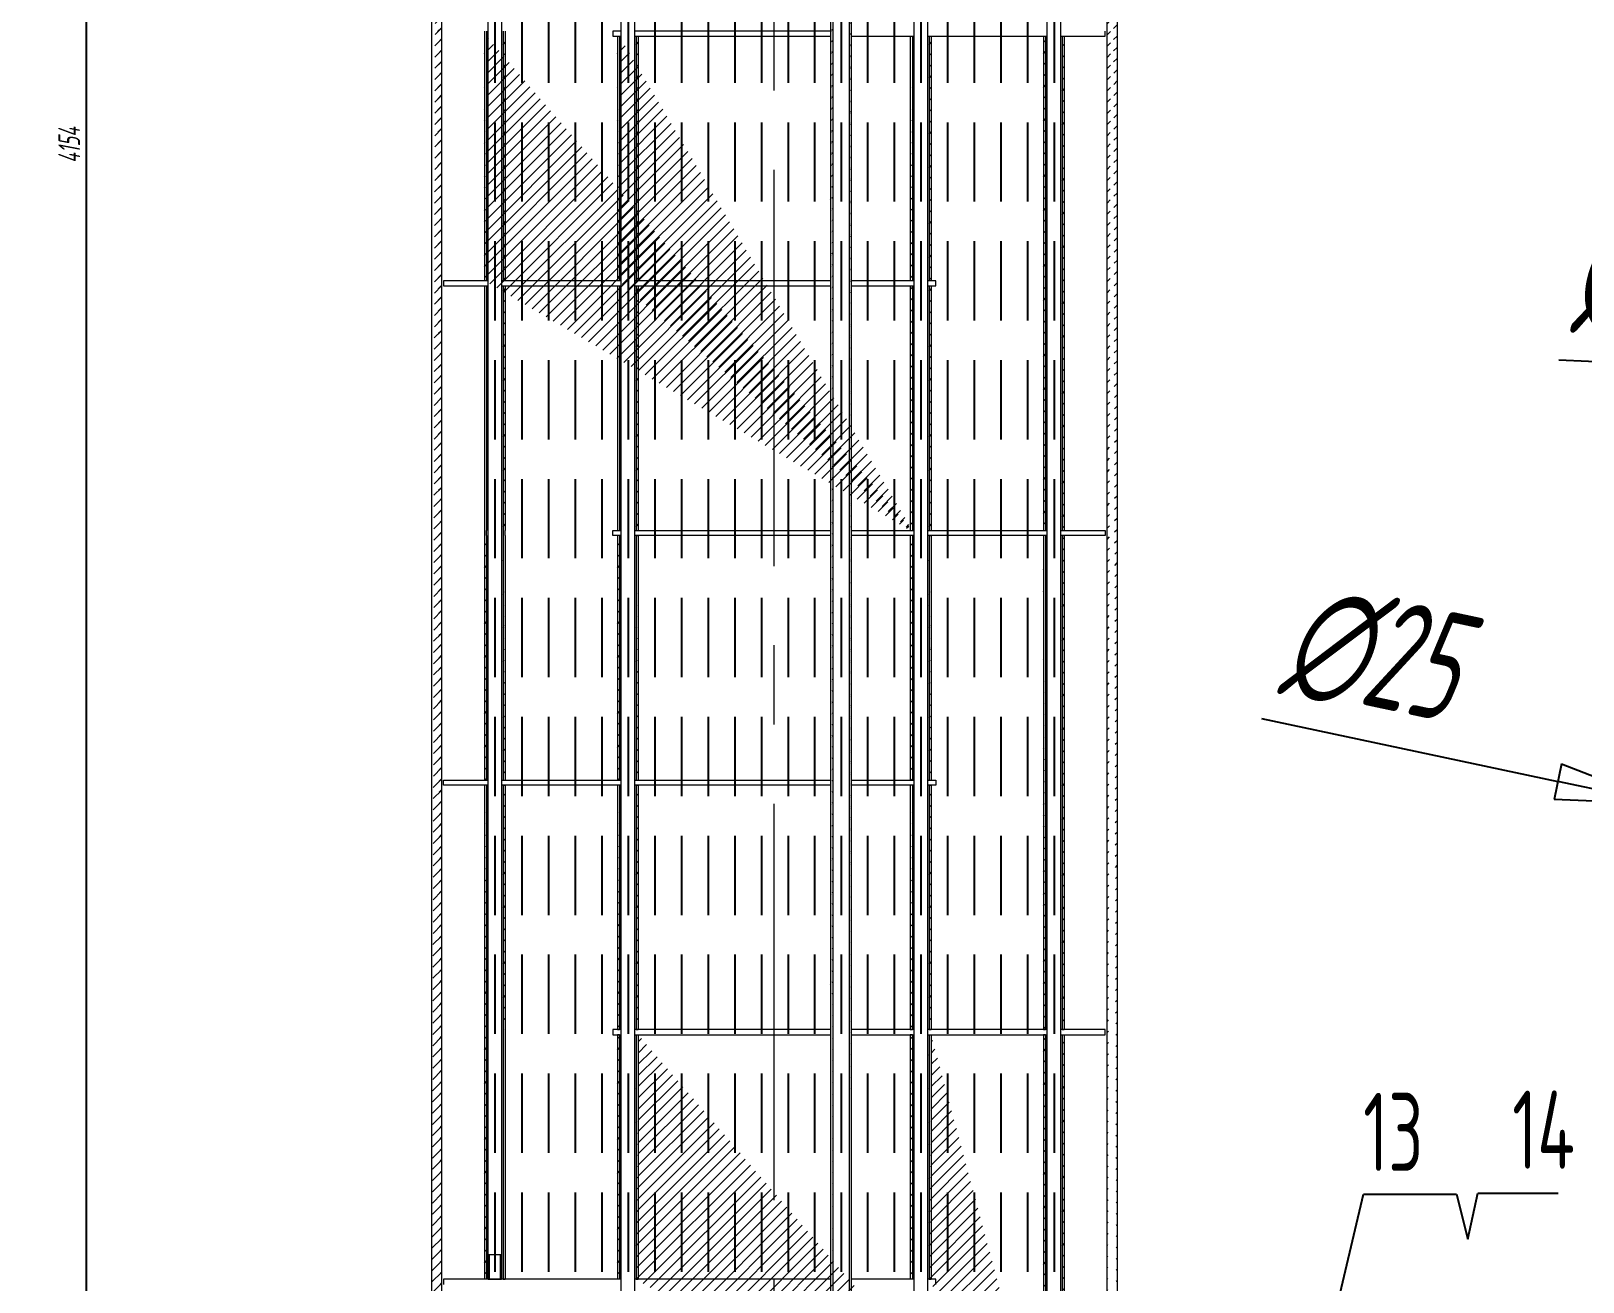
# Model space of a CAD drawing. Header units: millimetres. Extents: x 3797 to 16515, y 762 to 2553.
# Drawn here: x 3864.3 to 3988.7, y 2052.7 to 2153 of the extents above; entities that cross this region are included whole.
import ezdxf

# ---------------------------------------------------------------- set-up
doc = ezdxf.new("R2010")
doc.units = ezdxf.units.MM
doc.linetypes.add('CENTER', pattern=[50.8, 31.75, -6.35, 6.35, -6.35])
doc.linetypes.add('HIDDEN', pattern=[9.525, 6.35, -3.175])
doc.layers.add('3（中心线）', color=1, linetype='CENTER', lineweight=20)
doc.layers.add('细实线', color=7, linetype='Continuous', lineweight=18)
for name, color, linetype in [('DIM标注-YH', 4, 'Continuous'), ('runner实线2', 7, 'Continuous'), ('虚线', 6, 'HIDDEN')]:
    doc.layers.add(name, color=color, linetype=linetype)
doc.styles.add('HGCAD', font='gbenor.shx', dxfattribs={"width": 0.75, "bigfont": 'gbcbig.shx'})
doc.styles.add('runner-文字样式', font='gbeitc.shx', dxfattribs={"width": 0.707, "bigfont": 'gbcbig.shx'})
doc.dimstyles.new('runner标注', dxfattribs={"dimscale": 0.5, "dimtxt": 3.5, "dimasz": 3.5, "dimexe": 3, "dimexo": 0, "dimgap": 1, "dimtad": 1, "dimdec": 4, "dimlfac": 15, "dimzin": 9, "dimdsep": 46, "dimtxsty": 'runner-文字样式', "dimblk": 'CLOSED', "dimcen": 0, "dimclrd": 256, "dimclrt": 256, "dimadec": 4, "dimazin": 2, "dimtfac": 1, "dimtdec": 4, "dimtmove": 0, "dimatfit": 3, "dimldrblk": 'CLOSED', "dimfxl": 0, "dimarcsym": 0})
doc.dimstyles.new('runner标注1 20', dxfattribs={"dimscale": 2.5, "dimtxt": 3.5, "dimasz": 3.5, "dimexe": 3, "dimexo": 0, "dimgap": 1, "dimtad": 1, "dimdec": 4, "dimlfac": 0.75, "dimzin": 9, "dimdsep": 46, "dimtxsty": 'runner-文字样式', "dimblk": 'CLOSED', "dimcen": 0, "dimclrd": 256, "dimclrt": 256, "dimadec": 4, "dimazin": 2, "dimtfac": 1, "dimtdec": 4, "dimtmove": 0, "dimatfit": 3, "dimldrblk": 'CLOSED', "dimfxl": 0, "dimarcsym": 0})
pattern_1 = [(45, (82.5553, -5533.755), (-0.449012806, 0.449012806), [])]
pattern_2 = [(45, (71.88866, -5533.755), (-0.449012806, 0.449012806), [])]
pattern_3 = [(45, (48.422, -5533.755), (-0.449012806, 0.449012806), [])]
pattern_4 = [(45, (59.08866, -5533.755), (-0.449012806, 0.449012806), [])]
pattern_5 = [(45, (48.422, -5533.755), (-0.449012806, 0.449012806), [])]
pattern_6 = [(45, (48.422, -5533.755), (-0.449012806, 0.449012806), [])]

# ---------------------------------------------------------------- blocks, each defined once
blk = doc.blocks.new('_Closed')
at = {"color": 0, "linetype": 'ByBlock', "lineweight": -2}
for p, q in [((-1, 0.167), (0, 0)), ((-1, 0.167), (-1, -0.167)), ((0, 0), (-1, -0.167)), ((0, 0), (-1, 0))]:
    blk.add_line(p, q, dxfattribs=at)
blk = doc.blocks.new('*D6')
at = {"layer": 'Defpoints', "color": 0, "ltscale": 0.067, "transparency": 16777216}
for p in [(3861.45, 2448.15), (3923.88, 2448.15), (3896.35, 1970.35)]:
    blk.add_point(p, dxfattribs=at)
at = {"layer": 'DIM标注-YH', "color": 0, "lineweight": -2, "ltscale": 0.067, "transparency": 16777216}
for p, q in [((3923.88, 2448.15), (3859.95, 2448.15)), ((3896.35, 1970.35), (3859.95, 1970.35))]:
    blk.add_line(p, q, dxfattribs=at)
at = {"layer": 'DIM标注-YH', "lineweight": -2, "ltscale": 0.067, "transparency": 16777216}
blk.add_line((3861.45, 1972.1), (3861.45, 2446.4), dxfattribs=at)
at = {"layer": 'DIM标注-YH', "lineweight": -2, "ltscale": 0.067, "transparency": 16777216, "xscale": 1.75, "yscale": 1.75, "zscale": 1.75}
for p, rotation in [((3861.45, 2448.15), 90), ((3861.45, 1970.35), 270)]:
    blk.add_blockref('_Closed', p, dxfattribs=dict(at, rotation=rotation))
at = {"layer": 'DIM标注-YH', "ltscale": 0.067, "transparency": 16777216, "insert": (3860.07, 2211.66), "char_height": 1.75, "attachment_point": 5, "rotation": 90, "style": 'runner-文字样式'}
blk.add_mtext('7167', dxfattribs=at)
blk = doc.blocks.new('*D29')
at = {"layer": 'Defpoints', "color": 0, "ltscale": 0.067, "transparency": 16777216}
for p in [(3868.76, 2282.29), (3895.88, 2282.29), (3894.48, 2005.35)]:
    blk.add_point(p, dxfattribs=at)
at = {"layer": 'DIM标注-YH', "color": 0, "lineweight": -2, "ltscale": 0.067, "transparency": 16777216}
for p, q in [((3895.88, 2282.29), (3867.26, 2282.29)), ((3894.48, 2005.35), (3867.26, 2005.35))]:
    blk.add_line(p, q, dxfattribs=at)
at = {"layer": 'DIM标注-YH', "lineweight": -2, "ltscale": 0.067, "transparency": 16777216}
blk.add_line((3868.76, 2007.1), (3868.76, 2280.54), dxfattribs=at)
at = {"layer": 'DIM标注-YH', "lineweight": -2, "ltscale": 0.067, "transparency": 16777216, "xscale": 1.75, "yscale": 1.75, "zscale": 1.75}
for p, rotation in [((3868.76, 2282.29), 90), ((3868.76, 2005.35), 270)]:
    blk.add_blockref('_Closed', p, dxfattribs=dict(at, rotation=rotation))
at = {"layer": 'DIM标注-YH', "ltscale": 0.067, "transparency": 16777216, "insert": (3867.38, 2143.82), "char_height": 1.75, "attachment_point": 5, "rotation": 90, "style": 'runner-文字样式'}
blk.add_mtext('4154', dxfattribs=at)
blk = doc.blocks.new('*D57')
at = {"layer": 'Defpoints', "color": 0, "ltscale": 0.2, "transparency": 16777216}
for p in [(4019.54, 2125.1), (4046.18, 2123.87)]:
    blk.add_point(p, dxfattribs=at)
at = {"layer": 'DIM标注-YH', "lineweight": -2, "ltscale": 0.2, "transparency": 16777216}
for p, q in [((3986.76, 2126.62), (4010.8, 2125.51)), ((4046.18, 2123.87), (4019.54, 2125.1)), ((4054.92, 2123.47), (4063.66, 2123.06))]:
    blk.add_line(p, q, dxfattribs=at)
at = {"layer": 'DIM标注-YH', "lineweight": -2, "ltscale": 0.2, "transparency": 16777216, "xscale": 8.75, "yscale": 8.75, "zscale": 8.75}
for p, rotation in [((4019.54, 2125.1), 357.3495761951593), ((4046.18, 2123.87), 177.3495761951593)]:
    blk.add_blockref('_Closed', p, dxfattribs=dict(at, rotation=rotation))
at = {"layer": 'DIM标注-YH', "ltscale": 0.2, "transparency": 16777216, "insert": (3994.73, 2133.13), "char_height": 8.75, "attachment_point": 5, "rotation": 357.3496, "style": 'runner-文字样式'}
blk.add_mtext('∅20', dxfattribs=at)
blk = doc.blocks.new('*D58')
at = {"layer": 'Defpoints', "color": 0, "ltscale": 0.2, "transparency": 16777216}
for p in [(3995.23, 2091.01), (4027.83, 2084.07)]:
    blk.add_point(p, dxfattribs=at)
at = {"layer": 'DIM标注-YH', "lineweight": -2, "ltscale": 0.2, "transparency": 16777216}
for p, q in [((3962.93, 2097.88), (3986.67, 2092.83)), ((4027.83, 2084.07), (3995.23, 2091.01)), ((4036.39, 2082.24), (4044.95, 2080.42))]:
    blk.add_line(p, q, dxfattribs=at)
at = {"layer": 'DIM标注-YH', "lineweight": -2, "ltscale": 0.2, "transparency": 16777216, "xscale": 8.75, "yscale": 8.75, "zscale": 8.75}
for p, rotation in [((3995.23, 2091.01), 347.9844705378565), ((4027.83, 2084.07), 167.9844705378565)]:
    blk.add_blockref('_Closed', p, dxfattribs=dict(at, rotation=rotation))
at = {"layer": 'DIM标注-YH', "ltscale": 0.2, "transparency": 16777216, "insert": (3971.95, 2102.99), "char_height": 8.75, "attachment_point": 5, "rotation": 347.9845, "style": 'runner-文字样式'}
blk.add_mtext('∅25', dxfattribs=at)

msp = doc.modelspace()

# ---------------------------------------------------------------- hatches: boundary and pattern name
at = {"layer": '细实线'}
h = msp.add_hatch(dxfattribs=at)
h.set_pattern_fill('ANSI31', color=3, scale=0.2)
h.set_pattern_definition(pattern_1)
edge = h.paths.add_edge_path()
edge.add_line((3928.3945351, 2402.152565), (3928.3945351, 2005.352565))
edge.add_line((3928.5612018, 2402.152565), (3928.5612018, 2005.352565))
h = msp.add_hatch(dxfattribs=at)
h.set_pattern_fill('ANSI31', color=3, scale=0.2)
h.set_pattern_definition(pattern_1)
edge = h.paths.add_edge_path()
edge.add_line((3929.8945351, 2005.352565), (3929.8945351, 2402.152565))
edge.add_line((3930.0612018, 2005.352565), (3930.0612018, 2402.152565))
h = msp.add_hatch(dxfattribs=at)
h.set_pattern_fill('ANSI31', color=3, scale=0.2)
h.set_pattern_definition(pattern_1)
edge = h.paths.add_edge_path()
edge.add_line((3950.5478286, 2024.4552317), (3950.5478286, 2020.962565))
edge.add_line((3951.3478286, 2400.4310222), (3951.3478286, 2021.0958983))
edge.add_line((3950.5478286, 2024.4552317), (3950.5478286, 2400.4310222))
h = msp.add_hatch(dxfattribs=at)
h.set_pattern_fill('ANSI31', color=3, scale=0.2)
h.set_pattern_definition(pattern_1)
edge = h.paths.add_edge_path()
edge.add_line((3896.4144953, 2282.152565), (3896.4144953, 2028.4858983))
edge.add_line((3897.2144953, 2387.0092317), (3897.2144953, 2005.352565))
edge.add_line((3896.4144953, 2005.352565), (3896.4144953, 2028.4858983))
h = msp.add_hatch(dxfattribs=at)
h.set_pattern_fill('ANSI31', color=3, scale=0.2)
h.set_pattern_definition([(45, (-57719.78084, -114504.6682), (-0.449012806, 0.449012806), [])])
edge = h.paths.add_edge_path()
edge.add_line((3897.2173198, 2380.3168887), (3897.2173198, 2007.8858983))
edge.add_line((3896.4144953, 2380.316565), (3896.4144953, 2282.152565))
h = msp.add_hatch(dxfattribs=at)
h.set_pattern_fill('ANSI31', color=3, scale=0.2)
h.set_pattern_definition([(45, (37.7553, -5533.755), (-0.449012806, 0.449012806), [])])
edge = h.paths.add_edge_path()
edge.add_line((3900.6478286, 2152.5292317), (3900.6478286, 2132.952565))
edge.add_line((3934.781162, 2112.952565), (3934.9478286, 2112.952565))
edge.add_line((3900.8144953, 2152.5292317), (3900.8144953, 2132.952565))
h = msp.add_hatch(dxfattribs=at)
h.set_pattern_fill('ANSI31', color=3, scale=0.2)
h.set_pattern_definition([(45, (37.7553, -5533.6077), (-0.449012806, 0.449012806), [])])
edge = h.paths.add_edge_path()
edge.add_line((3902.1478286, 2152.6765555), (3902.1478286, 2113.0998888))
edge.add_line((3902.1478286, 2113.0998888), (3902.3144953, 2113.0998888))
edge.add_line((3902.3144953, 2152.6765555), (3902.3144953, 2113.0998888))
h = msp.add_hatch(dxfattribs=at)
h.set_pattern_fill('ANSI31', color=3, scale=0.2)
h.set_pattern_definition(pattern_3)
edge = h.paths.add_edge_path()
edge.add_line((3911.3144953, 2152.5292317), (3911.3144953, 2132.952565))
edge.add_line((3934.781162, 2112.952565), (3934.9478286, 2112.952565))
edge.add_line((3911.481162, 2152.5292317), (3911.481162, 2132.952565))
h = msp.add_hatch(dxfattribs=at)
h.set_pattern_fill('ANSI31', color=3, scale=0.2)
h.set_pattern_definition([(45, (48.422, -5533.6077), (-0.449012806, 0.449012806), [])])
edge = h.paths.add_edge_path()
edge.add_line((3912.8144953, 2152.6765555), (3912.8144953, 2113.0998888))
edge.add_line((3912.8144953, 2113.0998888), (3912.981162, 2113.0998888))
edge.add_line((3912.981162, 2152.6765555), (3912.981162, 2113.0998888))
h = msp.add_hatch(dxfattribs=at)
h.set_pattern_fill('ANSI31', color=3, scale=0.2)
h.set_pattern_definition(pattern_2)
edge = h.paths.add_edge_path()
edge.add_line((3934.781162, 2152.5292317), (3934.781162, 2132.952565))
edge.add_line((3934.781162, 2112.952565), (3934.9478286, 2112.952565))
edge.add_line((3934.9478286, 2152.5292317), (3934.9478286, 2132.952565))
h = msp.add_hatch(dxfattribs=at)
h.set_pattern_fill('ANSI31', color=3, scale=0.2)
h.set_pattern_definition([(45, (71.88866, -5533.6077), (-0.449012806, 0.449012806), [])])
edge = h.paths.add_edge_path()
edge.add_line((3936.281162, 2152.6765555), (3936.281162, 2113.0998888))
edge.add_line((3936.281162, 2113.0998888), (3936.4478286, 2113.0998888))
edge.add_line((3936.4478286, 2152.6765555), (3936.4478286, 2113.0998888))
h = msp.add_hatch(dxfattribs=at)
h.set_pattern_fill('ANSI31', color=3, scale=0.2)
h.set_pattern_definition(pattern_1)
edge = h.paths.add_edge_path()
edge.add_line((3945.4478286, 2152.5292317), (3945.4478286, 2112.952565))
edge.add_line((3945.4478286, 2112.952565), (3945.6144953, 2112.952565))
edge.add_line((3945.6144953, 2152.5292317), (3945.6144953, 2112.952565))
h = msp.add_hatch(dxfattribs=at)
h.set_pattern_fill('ANSI31', color=3, scale=0.2)
h.set_pattern_definition(pattern_1)
edge = h.paths.add_edge_path()
edge.add_line((3946.9478286, 2152.5292317), (3946.9478286, 2112.952565))
edge.add_line((3946.9478286, 2112.952565), (3947.1144953, 2112.952565))
edge.add_line((3947.1144953, 2152.5292317), (3947.1144953, 2112.952565))
h = msp.add_hatch(dxfattribs=at)
h.set_pattern_fill('ANSI31', color=3, scale=0.2)
h.set_pattern_definition(pattern_6)
edge = h.paths.add_edge_path()
edge.add_line((3900.6478286, 2112.5292317), (3900.6478286, 2092.952565))
edge.add_line((3900.6478286, 2092.952565), (3900.8144953, 2092.952565))
edge.add_line((3900.8144953, 2112.5292317), (3900.8144953, 2092.952565))
h = msp.add_hatch(dxfattribs=at)
h.set_pattern_fill('ANSI31', color=3, scale=0.2)
h.set_pattern_definition(pattern_6)
edge = h.paths.add_edge_path()
edge.add_line((3902.1478286, 2112.5292317), (3902.1478286, 2092.952565))
edge.add_line((3902.1478286, 2092.952565), (3902.3478286, 2092.952565))
edge.add_line((3902.3144953, 2112.5292317), (3902.3144953, 2092.952565))
h = msp.add_hatch(dxfattribs=at)
h.set_pattern_fill('ANSI31', color=3, scale=0.2)
h.set_pattern_definition(pattern_4)
edge = h.paths.add_edge_path()
edge.add_line((3911.3144953, 2112.5292317), (3911.3144953, 2092.952565))
edge.add_line((3911.3144953, 2092.952565), (3911.481162, 2092.952565))
edge.add_line((3911.481162, 2112.5292317), (3911.481162, 2092.952565))
h = msp.add_hatch(dxfattribs=at)
h.set_pattern_fill('ANSI31', color=3, scale=0.2)
h.set_pattern_definition(pattern_4)
edge = h.paths.add_edge_path()
edge.add_line((3912.8144953, 2112.5292317), (3912.8144953, 2092.952565))
edge.add_line((3912.8144953, 2092.952565), (3913.0144953, 2092.952565))
edge.add_line((3912.981162, 2112.5292317), (3912.981162, 2092.952565))
h = msp.add_hatch(dxfattribs=at)
h.set_pattern_fill('ANSI31', color=3, scale=0.2)
h.set_pattern_definition(pattern_1)
edge = h.paths.add_edge_path()
edge.add_line((3934.781162, 2112.5292317), (3934.781162, 2092.952565))
edge.add_line((3934.781162, 2092.952565), (3934.9478286, 2092.952565))
edge.add_line((3934.9478286, 2112.5292317), (3934.9478286, 2092.952565))
h = msp.add_hatch(dxfattribs=at)
h.set_pattern_fill('ANSI31', color=3, scale=0.2)
h.set_pattern_definition(pattern_1)
edge = h.paths.add_edge_path()
edge.add_line((3936.281162, 2112.5292317), (3936.281162, 2092.952565))
edge.add_line((3936.281162, 2092.952565), (3936.481162, 2092.952565))
edge.add_line((3936.4478286, 2112.5292317), (3936.4478286, 2092.952565))
h = msp.add_hatch(dxfattribs=at)
h.set_pattern_fill('ANSI31', color=3, scale=0.2)
h.set_pattern_definition(pattern_1)
h.paths.add_polyline_path([(3945.6144953, 2112.5292317), (3945.6144953, 2072.952565)], flags=17)
edge = h.paths.add_edge_path()
edge.add_line((3945.4478286, 2112.5292317), (3945.4478286, 2072.952565))
edge.add_line((3945.4478286, 2072.952565), (3945.6144953, 2072.952565))
h = msp.add_hatch(dxfattribs=at)
h.set_pattern_fill('ANSI31', color=3, scale=0.2)
h.set_pattern_definition(pattern_1)
edge = h.paths.add_edge_path()
edge.add_line((3946.9478286, 2112.5292317), (3946.9478286, 2072.952565))
edge.add_line((3946.9478286, 2072.952565), (3947.1144953, 2072.952565))
edge.add_line((3947.1144953, 2112.5292317), (3947.1144953, 2072.952565))
h = msp.add_hatch(dxfattribs=at)
h.set_pattern_fill('ANSI31', color=3, scale=0.2)
h.set_pattern_definition(pattern_5)
edge = h.paths.add_edge_path()
edge.add_line((3900.6478286, 2092.5292317), (3900.6478286, 2072.952565))
edge.add_line((3900.8144953, 2092.5292317), (3900.8144953, 2072.952565))
edge.add_line((3900.6478286, 2072.952565), (3900.8144953, 2072.952565))
h = msp.add_hatch(dxfattribs=at)
h.set_pattern_fill('ANSI31', color=3, scale=0.2)
h.set_pattern_definition(pattern_5)
edge = h.paths.add_edge_path()
edge.add_line((3902.1478286, 2092.5292317), (3902.1478286, 2072.952565))
edge.add_line((3902.1478286, 2072.952565), (3902.3144953, 2072.952565))
edge.add_line((3902.3144953, 2092.5292317), (3902.3144953, 2072.952565))
h = msp.add_hatch(dxfattribs=at)
h.set_pattern_fill('ANSI31', color=3, scale=0.2)
h.set_pattern_definition(pattern_4)
edge = h.paths.add_edge_path()
edge.add_line((3911.3144953, 2092.5292317), (3911.3144953, 2072.952565))
edge.add_line((3911.481162, 2092.5292317), (3911.481162, 2072.952565))
edge.add_line((3911.3144953, 2072.952565), (3911.481162, 2072.952565))
h = msp.add_hatch(dxfattribs=at)
h.set_pattern_fill('ANSI31', color=3, scale=0.2)
h.set_pattern_definition(pattern_4)
edge = h.paths.add_edge_path()
edge.add_line((3912.8144953, 2092.5292317), (3912.8144953, 2072.952565))
edge.add_line((3912.8144953, 2072.952565), (3912.981162, 2072.952565))
edge.add_line((3912.981162, 2092.5292317), (3912.981162, 2072.952565))
h = msp.add_hatch(dxfattribs=at)
h.set_pattern_fill('ANSI31', color=3, scale=0.2)
h.set_pattern_definition(pattern_1)
edge = h.paths.add_edge_path()
edge.add_line((3934.781162, 2092.5292317), (3934.781162, 2072.952565))
edge.add_line((3934.9478286, 2092.5292317), (3934.9478286, 2072.952565))
edge.add_line((3934.781162, 2072.952565), (3934.9478286, 2072.952565))
h = msp.add_hatch(dxfattribs=at)
h.set_pattern_fill('ANSI31', color=3, scale=0.2)
h.set_pattern_definition(pattern_1)
edge = h.paths.add_edge_path()
edge.add_line((3936.281162, 2092.5292317), (3936.281162, 2072.952565))
edge.add_line((3936.281162, 2072.952565), (3936.4478286, 2072.952565))
edge.add_line((3936.4478286, 2092.5292317), (3936.4478286, 2072.952565))
h = msp.add_hatch(dxfattribs=at)
h.set_pattern_fill('ANSI31', color=3, scale=0.2)
h.set_pattern_definition(pattern_5)
edge = h.paths.add_edge_path()
edge.add_line((3900.6478286, 2072.5292317), (3900.6478286, 2052.952565))
edge.add_line((3900.8144953, 2052.952565), (3900.6478286, 2052.952565))
edge.add_line((3900.8144953, 2072.5292317), (3900.8144953, 2052.952565))
h = msp.add_hatch(dxfattribs=at)
h.set_pattern_fill('ANSI31', color=3, scale=0.2)
h.set_pattern_definition(pattern_4)
edge = h.paths.add_edge_path()
edge.add_line((3911.3144953, 2072.5292317), (3911.3144953, 2052.952565))
edge.add_line((3911.481162, 2052.952565), (3911.3144953, 2052.952565))
edge.add_line((3911.481162, 2072.5292317), (3911.481162, 2052.952565))
h = msp.add_hatch(dxfattribs=at)
h.set_pattern_fill('ANSI31', color=3, scale=0.2)
h.set_pattern_definition(pattern_3)
edge = h.paths.add_edge_path()
edge.add_line((3912.8144953, 2072.5292317), (3912.8144953, 2052.952565))
edge.add_line((3946.9478286, 2032.952565), (3947.1144953, 2032.952565))
edge.add_line((3912.981162, 2072.5292317), (3912.981162, 2052.952565))
h = msp.add_hatch(dxfattribs=at)
h.set_pattern_fill('ANSI31', color=3, scale=0.2)
h.set_pattern_definition(pattern_1)
edge = h.paths.add_edge_path()
edge.add_line((3934.781162, 2072.5292317), (3934.781162, 2052.952565))
edge.add_line((3934.9478286, 2052.952565), (3934.781162, 2052.952565))
edge.add_line((3934.9478286, 2072.5292317), (3934.9478286, 2052.952565))
h = msp.add_hatch(dxfattribs=at)
h.set_pattern_fill('ANSI31', color=3, scale=0.2)
h.set_pattern_definition(pattern_2)
edge = h.paths.add_edge_path()
edge.add_line((3936.281162, 2072.5292317), (3936.281162, 2052.952565))
edge.add_line((3946.9478286, 2032.952565), (3947.1144953, 2032.952565))
edge.add_line((3936.4478286, 2072.5292317), (3936.4478286, 2052.952565))
h = msp.add_hatch(dxfattribs=at)
h.set_pattern_fill('ANSI31', color=3, scale=0.2)
h.set_pattern_definition(pattern_1)
edge = h.paths.add_edge_path()
edge.add_line((3945.4478286, 2072.5292317), (3945.4478286, 2032.952565))
edge.add_line((3945.4478286, 2032.952565), (3945.6144953, 2032.952565))
edge.add_line((3945.6144953, 2072.5292317), (3945.6144953, 2032.952565))
h = msp.add_hatch(dxfattribs=at)
h.set_pattern_fill('ANSI31', color=3, scale=0.2)
h.set_pattern_definition(pattern_1)
edge = h.paths.add_edge_path()
edge.add_line((3946.9478286, 2072.5292317), (3946.9478286, 2032.952565))
edge.add_line((3946.9478286, 2032.952565), (3947.1144953, 2032.952565))
edge.add_line((3947.1144953, 2072.5292317), (3947.1144953, 2032.952565))

# ---------------------------------------------------------------- linework, layer by layer
at = {"layer": '3（中心线）'}
msp.add_line((3923.881162, 1906.8953895), (3923.881162, 2468.7974269), dxfattribs=at)
at = {"layer": 'DIM标注-YH', "ltscale": 0.2}
for p, q in [((3962.681162, 2024.152565), (3971.1002139, 2059.7663387)), ((3971.1002139, 2059.7663387), (3978.5373211, 2059.7663387)), ((3978.5373211, 2059.7663387), (3979.4575163, 2056.1596745)), ((3979.4575163, 2056.1596745), (3980.2568089, 2059.8440646)), ((3980.2568089, 2059.8440646), (3986.6958497, 2059.8440646))]:
    msp.add_line(p, q, dxfattribs=at)
at = {"layer": 'runner实线2'}
for p, q in [((3901.0144953, 2054.952565), (3901.0144953, 2052.952565)), ((3901.9478286, 2054.952565), (3901.9478286, 2052.952565))]:
    msp.add_line(p, q, dxfattribs=at)
at = {"layer": '细实线'}
for p, q in [((3928.3945351, 2402.152565), (3928.3945351, 2005.352565)), ((3928.5612018, 2402.152565), (3928.5612018, 2005.352565)), ((3929.8945351, 2005.352565), (3929.8945351, 2402.152565)), ((3930.0612018, 2005.352565), (3930.0612018, 2402.152565)), ((3900.9478286, 2052.952565), (3900.9478286, 2399.6192317)), ((3900.9478286, 2052.952565), (3900.9478286, 2399.6192317)), ((3900.9478286, 2052.952565), (3900.9478286, 2399.6192317)), ((3900.9478286, 2052.952565), (3900.9478286, 2399.6192317)), ((3900.9478286, 2052.952565), (3900.9478286, 2399.6192317)), ((3900.9478286, 2052.952565), (3900.9478286, 2399.6192317)), ((3902.0144953, 2399.6192317), (3902.0144953, 2052.952565)), ((3902.0144953, 2399.6192317), (3902.0144953, 2052.952565)), ((3902.0144953, 2399.6192317), (3902.0144953, 2052.952565)), ((3902.0144953, 2399.6192317), (3902.0144953, 2052.952565)), ((3902.0144953, 2399.6192317), (3902.0144953, 2052.952565)), ((3902.0144953, 2399.6192317), (3902.0144953, 2052.952565)), ((3911.6144953, 2032.952565), (3911.6144953, 2399.6192317)), ((3911.6144953, 2032.952565), (3911.6144953, 2399.6192317)), ((3911.6144953, 2032.952565), (3911.6144953, 2399.6192317)), ((3911.6144953, 2032.952565), (3911.6144953, 2399.6192317)), ((3911.6144953, 2032.952565), (3911.6144953, 2399.6192317)), ((3911.6144953, 2032.952565), (3911.6144953, 2399.6192317)), ((3912.681162, 2399.6192317), (3912.681162, 2032.952565)), ((3912.681162, 2399.6192317), (3912.681162, 2032.952565)), ((3912.681162, 2399.6192317), (3912.681162, 2032.952565)), ((3912.681162, 2399.6192317), (3912.681162, 2032.952565)), ((3912.681162, 2399.6192317), (3912.681162, 2032.952565)), ((3912.681162, 2399.6192317), (3912.681162, 2032.952565)), ((3935.081162, 2032.952565), (3935.081162, 2399.6192317)), ((3935.081162, 2032.952565), (3935.081162, 2399.6192317)), ((3935.081162, 2032.952565), (3935.081162, 2399.6192317)), ((3935.081162, 2032.952565), (3935.081162, 2399.6192317)), ((3935.081162, 2032.952565), (3935.081162, 2399.6192317)), ((3935.081162, 2032.952565), (3935.081162, 2399.6192317)), ((3936.1478286, 2399.6192317), (3936.1478286, 2032.952565)), ((3936.1478286, 2399.6192317), (3936.1478286, 2032.952565)), ((3936.1478286, 2399.6192317), (3936.1478286, 2032.952565)), ((3936.1478286, 2399.6192317), (3936.1478286, 2032.952565)), ((3936.1478286, 2399.6192317), (3936.1478286, 2032.952565)), ((3936.1478286, 2399.6192317), (3936.1478286, 2032.952565)), ((3945.7478286, 2032.952565), (3945.7478286, 2399.6192317)), ((3946.8144953, 2399.6192317), (3946.8144953, 2032.952565)), ((3897.2173198, 2380.3168887), (3897.2173198, 2007.8858983)), ((3900.6478286, 2152.952565), (3900.6478286, 2152.5292317)), ((3900.8144953, 2152.952565), (3900.8144953, 2152.5292317)), ((3902.1478286, 2152.952565), (3902.1478286, 2152.5292317)), ((3902.3144953, 2152.952565), (3902.3144953, 2152.5292317)), ((3911.6144953, 2152.952565), (3910.9478286, 2152.952565)), ((3910.9478286, 2152.952565), (3910.9478286, 2152.5292317)), ((3923.881162, 2152.952565), (3912.681162, 2152.952565)), ((3928.3945351, 2152.952565), (3923.881162, 2152.952565)), ((3950.389162, 2152.5292317), (3950.389162, 2152.952565)), ((3900.6478286, 2152.5292317), (3900.6478286, 2132.952565)), ((3900.8144953, 2152.5292317), (3900.8144953, 2132.952565)), ((3902.1478286, 2152.5292317), (3902.1478286, 2132.952565)), ((3902.3144953, 2152.5292317), (3902.3144953, 2132.952565)), ((3910.9478286, 2152.5292317), (3911.6144953, 2152.5292317)), ((3911.3144953, 2152.5292317), (3911.3144953, 2132.952565)), ((3911.3144953, 2152.5292317), (3911.481162, 2152.5292317)), ((3911.481162, 2152.5292317), (3911.481162, 2132.952565)), ((3912.681162, 2152.5292317), (3923.881162, 2152.5292317)), ((3912.8144953, 2152.5292317), (3912.8144953, 2132.952565)), ((3912.8144953, 2152.5292317), (3912.981162, 2152.5292317)), ((3912.981162, 2152.5292317), (3912.981162, 2132.952565)), ((3923.881162, 2152.5292317), (3928.3945351, 2152.5292317)), ((3930.0612018, 2152.5292317), (3935.081162, 2152.5292317)), ((3934.781162, 2152.5292317), (3934.781162, 2132.952565)), ((3934.781162, 2152.5292317), (3934.9478286, 2152.5292317)), ((3934.9478286, 2152.5292317), (3934.9478286, 2132.952565)), ((3936.1478286, 2152.5292317), (3945.7478286, 2152.5292317)), ((3936.281162, 2152.5292317), (3936.281162, 2132.952565)), ((3936.281162, 2152.5292317), (3936.4478286, 2152.5292317)), ((3936.4478286, 2152.5292317), (3936.4478286, 2132.952565)), ((3945.4478286, 2152.5292317), (3945.4478286, 2112.952565)), ((3945.4478286, 2152.5292317), (3945.6144953, 2152.5292317)), ((3945.6144953, 2152.5292317), (3945.6144953, 2112.952565)), ((3946.8144953, 2152.5292317), (3950.389162, 2152.5292317)), ((3946.9478286, 2152.5292317), (3946.9478286, 2112.952565)), ((3946.9478286, 2152.5292317), (3947.1144953, 2152.5292317)), ((3947.1144953, 2152.5292317), (3947.1144953, 2112.952565)), ((3900.9478286, 2132.952565), (3897.373162, 2132.952565)), ((3897.373162, 2132.952565), (3897.373162, 2132.5292317)), ((3911.6144953, 2132.952565), (3902.0144953, 2132.952565)), ((3923.881162, 2132.952565), (3912.681162, 2132.952565)), ((3928.3945351, 2132.952565), (3923.881162, 2132.952565)), ((3935.081162, 2132.952565), (3930.0612018, 2132.952565)), ((3936.8144953, 2132.952565), (3936.1478286, 2132.952565)), ((3936.8144953, 2132.5292317), (3936.8144953, 2132.952565)), ((3897.373162, 2132.5292317), (3900.9478286, 2132.5292317)), ((3900.6478286, 2132.5292317), (3900.6478286, 2112.952565)), ((3900.8144953, 2132.5292317), (3900.8144953, 2112.952565)), ((3902.0144953, 2132.5292317), (3911.6144953, 2132.5292317)), ((3902.1478286, 2132.5292317), (3902.1478286, 2112.952565)), ((3902.3144953, 2132.5292317), (3902.3144953, 2112.952565)), ((3911.3144953, 2132.5292317), (3911.3144953, 2112.952565)), ((3911.481162, 2132.5292317), (3911.481162, 2112.952565)), ((3912.681162, 2132.5292317), (3923.881162, 2132.5292317)), ((3912.8144953, 2132.5292317), (3912.8144953, 2112.952565)), ((3912.981162, 2132.5292317), (3912.981162, 2112.952565)), ((3923.881162, 2132.5292317), (3928.3945351, 2132.5292317)), ((3930.0612018, 2132.5292317), (3935.081162, 2132.5292317)), ((3934.781162, 2132.5292317), (3934.781162, 2112.952565)), ((3934.9478286, 2132.5292317), (3934.9478286, 2112.952565)), ((3936.1478286, 2132.5292317), (3936.8144953, 2132.5292317)), ((3936.281162, 2132.5292317), (3936.281162, 2112.952565)), ((3936.4478286, 2132.5292317), (3936.4478286, 2112.952565)), ((3900.6478286, 2112.952565), (3900.6478286, 2112.5292317)), ((3900.6478286, 2112.5292317), (3900.6478286, 2092.952565)), ((3900.8144953, 2112.5292317), (3900.8144953, 2112.952565)), ((3900.8144953, 2112.5292317), (3900.8144953, 2092.952565)), ((3902.1478286, 2112.952565), (3902.1478286, 2112.5292317)), ((3902.1478286, 2112.5292317), (3902.1478286, 2092.952565)), ((3902.3144953, 2112.5292317), (3902.3144953, 2112.952565)), ((3902.3144953, 2112.5292317), (3902.3144953, 2092.952565)), ((3910.9478286, 2112.5292317), (3910.9478286, 2112.952565)), ((3910.9478286, 2112.952565), (3911.6144953, 2112.952565)), ((3911.6144953, 2112.5292317), (3910.9478286, 2112.5292317)), ((3911.481162, 2112.5292317), (3911.3144953, 2112.5292317)), ((3911.3144953, 2112.5292317), (3911.3144953, 2092.952565)), ((3911.481162, 2112.5292317), (3911.3144953, 2112.5292317)), ((3911.481162, 2112.5292317), (3911.481162, 2092.952565)), ((3912.681162, 2112.952565), (3923.881162, 2112.952565)), ((3923.881162, 2112.5292317), (3912.681162, 2112.5292317)), ((3912.8144953, 2112.5292317), (3912.981162, 2112.5292317)), ((3912.8144953, 2112.5292317), (3912.8144953, 2092.952565)), ((3912.8144953, 2112.5292317), (3912.981162, 2112.5292317)), ((3912.981162, 2112.5292317), (3912.981162, 2092.952565)), ((3923.881162, 2112.952565), (3928.3945351, 2112.952565)), ((3928.3945351, 2112.5292317), (3923.881162, 2112.5292317)), ((3930.0612018, 2112.952565), (3935.081162, 2112.952565)), ((3935.081162, 2112.5292317), (3930.0612018, 2112.5292317)), ((3934.781162, 2112.952565), (3934.9478286, 2112.952565)), ((3934.9478286, 2112.5292317), (3934.781162, 2112.5292317)), ((3934.781162, 2112.5292317), (3934.781162, 2092.952565)), ((3934.9478286, 2112.5292317), (3934.781162, 2112.5292317)), ((3934.9478286, 2112.5292317), (3934.9478286, 2092.952565)), ((3936.1478286, 2112.952565), (3945.7478286, 2112.952565)), ((3945.7478286, 2112.5292317), (3936.1478286, 2112.5292317)), ((3936.281162, 2112.952565), (3936.4478286, 2112.952565)), ((3936.281162, 2112.5292317), (3936.4478286, 2112.5292317)), ((3936.281162, 2112.5292317), (3936.281162, 2092.952565)), ((3936.281162, 2112.5292317), (3936.4478286, 2112.5292317)), ((3936.4478286, 2112.5292317), (3936.4478286, 2092.952565)), ((3945.4478286, 2112.952565), (3945.6144953, 2112.952565)), ((3945.4478286, 2112.5292317), (3945.4478286, 2072.952565)), ((3945.6144953, 2112.5292317), (3945.4478286, 2112.5292317)), ((3945.6144953, 2112.5292317), (3945.6144953, 2072.952565)), ((3946.8144953, 2112.952565), (3950.389162, 2112.952565)), ((3950.389162, 2112.5292317), (3946.8144953, 2112.5292317)), ((3946.9478286, 2112.952565), (3947.1144953, 2112.952565)), ((3946.9478286, 2112.5292317), (3946.9478286, 2072.952565)), ((3946.9478286, 2112.5292317), (3947.1144953, 2112.5292317)), ((3947.1144953, 2112.5292317), (3947.1144953, 2072.952565)), ((3950.389162, 2112.952565), (3950.389162, 2112.5292317)), ((3897.373162, 2092.5292317), (3897.373162, 2092.952565)), ((3897.373162, 2092.952565), (3900.9478286, 2092.952565)), ((3900.9478286, 2092.5292317), (3897.373162, 2092.5292317)), ((3900.6478286, 2092.952565), (3900.8144953, 2092.952565)), ((3900.6478286, 2092.952565), (3900.8144953, 2092.952565)), ((3900.6478286, 2092.5292317), (3900.6478286, 2072.952565)), ((3900.8144953, 2092.5292317), (3900.6478286, 2092.5292317)), ((3900.8144953, 2092.5292317), (3900.8144953, 2072.952565)), ((3902.0144953, 2092.952565), (3911.6144953, 2092.952565)), ((3911.6144953, 2092.5292317), (3902.0144953, 2092.5292317)), ((3902.1478286, 2092.952565), (3902.3478286, 2092.952565)), ((3902.1478286, 2092.952565), (3902.3478286, 2092.952565)), ((3902.1478286, 2092.5292317), (3902.1478286, 2072.952565)), ((3902.1478286, 2092.5292317), (3902.3144953, 2092.5292317)), ((3902.3144953, 2092.5292317), (3902.3144953, 2072.952565)), ((3911.3144953, 2092.952565), (3911.481162, 2092.952565)), ((3911.3144953, 2092.952565), (3911.481162, 2092.952565)), ((3911.3144953, 2092.5292317), (3911.3144953, 2072.952565)), ((3911.481162, 2092.5292317), (3911.3144953, 2092.5292317)), ((3911.481162, 2092.5292317), (3911.481162, 2072.952565)), ((3912.681162, 2092.952565), (3923.881162, 2092.952565)), ((3923.881162, 2092.5292317), (3912.681162, 2092.5292317)), ((3912.8144953, 2092.952565), (3913.0144953, 2092.952565)), ((3912.8144953, 2092.952565), (3913.0144953, 2092.952565)), ((3912.8144953, 2092.5292317), (3912.8144953, 2072.952565)), ((3912.8144953, 2092.5292317), (3912.981162, 2092.5292317)), ((3912.981162, 2092.5292317), (3912.981162, 2072.952565)), ((3923.881162, 2092.952565), (3928.3945351, 2092.952565)), ((3928.3945351, 2092.5292317), (3923.881162, 2092.5292317)), ((3930.0612018, 2092.952565), (3935.081162, 2092.952565)), ((3935.081162, 2092.5292317), (3930.0612018, 2092.5292317)), ((3934.781162, 2092.952565), (3934.9478286, 2092.952565)), ((3934.781162, 2092.5292317), (3934.781162, 2072.952565)), ((3934.9478286, 2092.5292317), (3934.781162, 2092.5292317)), ((3934.9478286, 2092.5292317), (3934.9478286, 2072.952565)), ((3936.1478286, 2092.952565), (3936.8144953, 2092.952565)), ((3936.8144953, 2092.5292317), (3936.1478286, 2092.5292317)), ((3936.281162, 2092.952565), (3936.481162, 2092.952565)), ((3936.281162, 2092.5292317), (3936.281162, 2072.952565)), ((3936.281162, 2092.5292317), (3936.4478286, 2092.5292317)), ((3936.4478286, 2092.5292317), (3936.4478286, 2072.952565)), ((3936.8144953, 2092.952565), (3936.8144953, 2092.5292317)), ((3900.6478286, 2072.952565), (3900.6478286, 2072.5292317)), ((3900.6478286, 2072.5292317), (3900.6478286, 2052.952565)), ((3900.8144953, 2072.952565), (3900.8144953, 2072.5292317)), ((3900.8144953, 2072.5292317), (3900.8144953, 2052.952565)), ((3902.1478286, 2072.952565), (3902.1478286, 2072.5292317)), ((3902.1478286, 2072.5292317), (3902.1478286, 2052.952565)), ((3902.3144953, 2072.952565), (3902.3144953, 2072.5292317)), ((3902.3144953, 2072.5292317), (3902.3144953, 2052.952565)), ((3911.6144953, 2072.952565), (3910.9478286, 2072.952565)), ((3910.9478286, 2072.952565), (3910.9478286, 2072.5292317)), ((3910.9478286, 2072.5292317), (3911.6144953, 2072.5292317)), ((3911.3144953, 2072.952565), (3911.481162, 2072.952565)), ((3911.481162, 2072.5292317), (3911.3144953, 2072.5292317)), ((3911.3144953, 2072.5292317), (3911.3144953, 2052.952565)), ((3911.481162, 2072.5292317), (3911.3144953, 2072.5292317)), ((3911.481162, 2072.5292317), (3911.481162, 2052.952565)), ((3923.881162, 2072.952565), (3912.681162, 2072.952565)), ((3912.681162, 2072.5292317), (3923.881162, 2072.5292317)), ((3912.8144953, 2072.952565), (3912.981162, 2072.952565)), ((3912.8144953, 2072.5292317), (3912.981162, 2072.5292317)), ((3912.8144953, 2072.5292317), (3912.8144953, 2052.952565)), ((3912.981162, 2072.5292317), (3912.981162, 2052.952565)), ((3928.3945351, 2072.952565), (3923.881162, 2072.952565)), ((3923.881162, 2072.5292317), (3928.3945351, 2072.5292317)), ((3935.081162, 2072.952565), (3930.0612018, 2072.952565)), ((3930.0612018, 2072.5292317), (3935.081162, 2072.5292317)), ((3934.781162, 2072.952565), (3934.9478286, 2072.952565)), ((3934.9478286, 2072.5292317), (3934.781162, 2072.5292317)), ((3934.781162, 2072.5292317), (3934.781162, 2052.952565)), ((3934.9478286, 2072.5292317), (3934.781162, 2072.5292317)), ((3934.9478286, 2072.5292317), (3934.9478286, 2052.952565)), ((3945.7478286, 2072.952565), (3936.1478286, 2072.952565)), ((3936.1478286, 2072.5292317), (3945.7478286, 2072.5292317)), ((3936.281162, 2072.952565), (3936.4478286, 2072.952565)), ((3936.281162, 2072.5292317), (3936.4478286, 2072.5292317)), ((3936.281162, 2072.5292317), (3936.281162, 2052.952565)), ((3936.4478286, 2072.5292317), (3936.4478286, 2052.952565)), ((3945.4478286, 2072.952565), (3945.6144953, 2072.952565)), ((3945.4478286, 2072.5292317), (3945.4478286, 2032.952565)), ((3945.6144953, 2072.5292317), (3945.4478286, 2072.5292317)), ((3945.6144953, 2072.5292317), (3945.6144953, 2032.952565)), ((3950.389162, 2072.952565), (3946.8144953, 2072.952565)), ((3946.8144953, 2072.5292317), (3950.389162, 2072.5292317)), ((3946.9478286, 2072.952565), (3947.1144953, 2072.952565)), ((3946.9478286, 2072.5292317), (3946.9478286, 2032.952565)), ((3946.9478286, 2072.5292317), (3947.1144953, 2072.5292317)), ((3947.1144953, 2072.5292317), (3947.1144953, 2032.952565)), ((3950.389162, 2072.5292317), (3950.389162, 2072.952565)), ((3900.9478286, 2054.952565), (3902.0144953, 2054.952565)), ((3911.6144953, 2052.952565), (3897.373162, 2052.952565)), ((3897.373162, 2052.952565), (3897.373162, 2052.5292317)), ((3900.8144953, 2052.952565), (3900.6478286, 2052.952565)), ((3900.9478286, 2052.952565), (3902.0144953, 2052.952565)), ((3900.9478286, 2052.952565), (3902.0144953, 2052.952565)), ((3902.1478286, 2052.952565), (3902.3144953, 2052.952565)), ((3911.481162, 2052.952565), (3911.3144953, 2052.952565)), ((3923.881162, 2052.952565), (3912.681162, 2052.952565)), ((3912.8144953, 2052.952565), (3912.981162, 2052.952565)), ((3928.3945351, 2052.952565), (3923.881162, 2052.952565)), ((3935.081162, 2052.952565), (3930.0612018, 2052.952565)), ((3934.9478286, 2052.952565), (3934.781162, 2052.952565)), ((3936.8144953, 2052.952565), (3936.1478286, 2052.952565)), ((3936.281162, 2052.952565), (3936.4478286, 2052.952565)), ((3936.8144953, 2052.5292317), (3936.8144953, 2052.952565))]:
    msp.add_line(p, q, dxfattribs=at)
at = {"layer": '细实线', "linetype": 'ByBlock'}
for p, q in [((3950.5478286, 2024.4552317), (3950.5478286, 2400.4310222)), ((3951.3478286, 2400.4310222), (3951.3478286, 2021.0958983)), ((3896.4144953, 2282.152565), (3896.4144953, 2028.4858983))]:
    msp.add_line(p, q, dxfattribs=at)
at = {"layer": '细实线'}
for points in [[(3900.8144953, 2152.5292317), (3900.8144953, 2132.952565)], [(3911.481162, 2152.5292317), (3911.481162, 2132.952565)], [(3934.9478286, 2152.5292317), (3934.9478286, 2132.952565)], [(3945.6144953, 2152.5292317), (3945.6144953, 2112.952565)], [(3900.8144953, 2132.5292317), (3900.8144953, 2112.952565)], [(3911.481162, 2132.5292317), (3911.481162, 2112.952565)], [(3934.9478286, 2132.5292317), (3934.9478286, 2112.952565)], [(3900.8144953, 2112.5292317), (3900.8144953, 2092.952565)], [(3911.481162, 2112.5292317), (3911.481162, 2092.952565)], [(3934.9478286, 2112.5292317), (3934.9478286, 2092.952565)], [(3945.6144953, 2112.5292317), (3945.6144953, 2072.952565)], [(3900.8144953, 2092.5292317), (3900.8144953, 2072.952565)], [(3911.481162, 2092.5292317), (3911.481162, 2072.952565)], [(3934.9478286, 2092.5292317), (3934.9478286, 2072.952565)], [(3900.8144953, 2072.5292317), (3900.8144953, 2052.952565)], [(3911.481162, 2072.5292317), (3911.481162, 2052.952565)], [(3934.9478286, 2072.5292317), (3934.9478286, 2052.952565)], [(3945.6144953, 2072.5292317), (3945.6144953, 2033.1530122)]]:
    msp.add_lwpolyline(points, dxfattribs=at)
at = {"layer": '虚线'}
for p, q in [((3901.4861289, 2402.811179), (3901.4861289, 2004.3072202)), ((3903.6490677, 2402.811179), (3903.6490677, 2004.3072202)), ((3905.7824011, 2402.811179), (3905.7824011, 2004.3072202)), ((3907.9157344, 2402.811179), (3907.9157344, 2004.3072202)), ((3910.0490677, 2402.811179), (3910.0490677, 2004.3072202)), ((3912.1824011, 2402.811179), (3912.1824011, 2004.3072202)), ((3912.1824011, 2402.811179), (3912.1824011, 2004.3072202)), ((3914.3157344, 2402.811179), (3914.3157344, 2004.3072202)), ((3914.3157344, 2402.811179), (3914.3157344, 2004.3072202)), ((3914.3157344, 2402.811179), (3914.3157344, 2004.3072202)), ((3914.3157344, 2402.811179), (3914.3157344, 2004.3072202)), ((3916.4490677, 2402.811179), (3916.4490677, 2004.3072202)), ((3916.4490677, 2402.811179), (3916.4490677, 2004.3072202)), ((3916.4490677, 2402.811179), (3916.4490677, 2004.3072202)), ((3918.5824011, 2402.811179), (3918.5824011, 2004.3072202)), ((3920.7157344, 2402.811179), (3920.7157344, 2004.3072202)), ((3922.8490677, 2402.811179), (3922.8490677, 2004.3072202)), ((3924.9824011, 2402.811179), (3924.9824011, 2004.3072202)), ((3927.0946394, 2402.811179), (3927.0946394, 2004.3072202)), ((3929.2279728, 2402.811179), (3929.2279728, 2004.3072202)), ((3931.3613061, 2402.811179), (3931.3613061, 2004.3072202)), ((3933.4946394, 2402.811179), (3933.4946394, 2004.3072202)), ((3935.6279728, 2402.811179), (3935.6279728, 2004.3072202)), ((3937.7613061, 2402.811179), (3937.7613061, 2004.3072202)), ((3939.8946394, 2402.811179), (3939.8946394, 2004.3072202)), ((3939.8946394, 2402.811179), (3939.8946394, 2004.3072202)), ((3942.0279728, 2402.811179), (3942.0279728, 2004.3072202)), ((3944.1613061, 2402.811179), (3944.1613061, 2004.3072202)), ((3946.3096137, 2402.811179), (3946.3096137, 2004.3072202))]:
    msp.add_line(p, q, dxfattribs=at)

# ---------------------------------------------------------------- texts
at = {"layer": 'DIM标注-YH', "ltscale": 0.2, "style": 'HGCAD', "width": 0.75}
for s, p in [('13', (3971.0717795, 2061.6232414)), ('14', (3983.0168726, 2061.7989273))]:
    msp.add_text(s, height=6.26783126, dxfattribs=at).set_placement(p)

# ---------------------------------------------------------------- dimensions: what is measured, and where the dimension line sits
at = {"layer": 'DIM标注-YH', "ltscale": 0.067}
dim = msp.add_linear_dim(base=(3861.4461896, 2448.1523211), p1=(3896.3478286, 1970.352565), p2=(3923.8821126, 2448.1523211), angle=90, dimstyle='runner标注', override={"dimdec": 0}, dxfattribs=at)
dim.commit()
dim.dimension.update_dxf_attribs({"geometry": '*D6', "text_midpoint": (3861.4461896, 2211.6580674), "dimtype": 160})
dim = msp.add_linear_dim(base=(3868.7576204, 2282.2858983), p1=(3894.481162, 2005.352565), p2=(3895.881162, 2282.2858983), angle=90, dimstyle='runner标注', dxfattribs=at)
dim.commit()
dim.dimension.update_dxf_attribs({"geometry": '*D29', "text_midpoint": (3867.3826204, 2143.8192317)})
at = {"layer": 'DIM标注-YH', "ltscale": 0.2}
for p1, p2, picture, middle in [((4046.1795829, 2123.8698284), (4019.5414426, 2125.1029518), '*D57', (3994.7290309, 2133.1339215)), ((4027.8286996, 2084.0663595), (3995.2256592, 2091.0055862), '*D58', (3971.9483578, 2102.9889207))]:
    dim = msp.add_diameter_dim_2p(p1=p1, p2=p2, dimstyle='runner标注1 20', dxfattribs=at)
    dim.commit()
    dim.dimension.update_dxf_attribs({"geometry": picture, "text_midpoint": middle})

doc.saveas('drawing.dxf')
